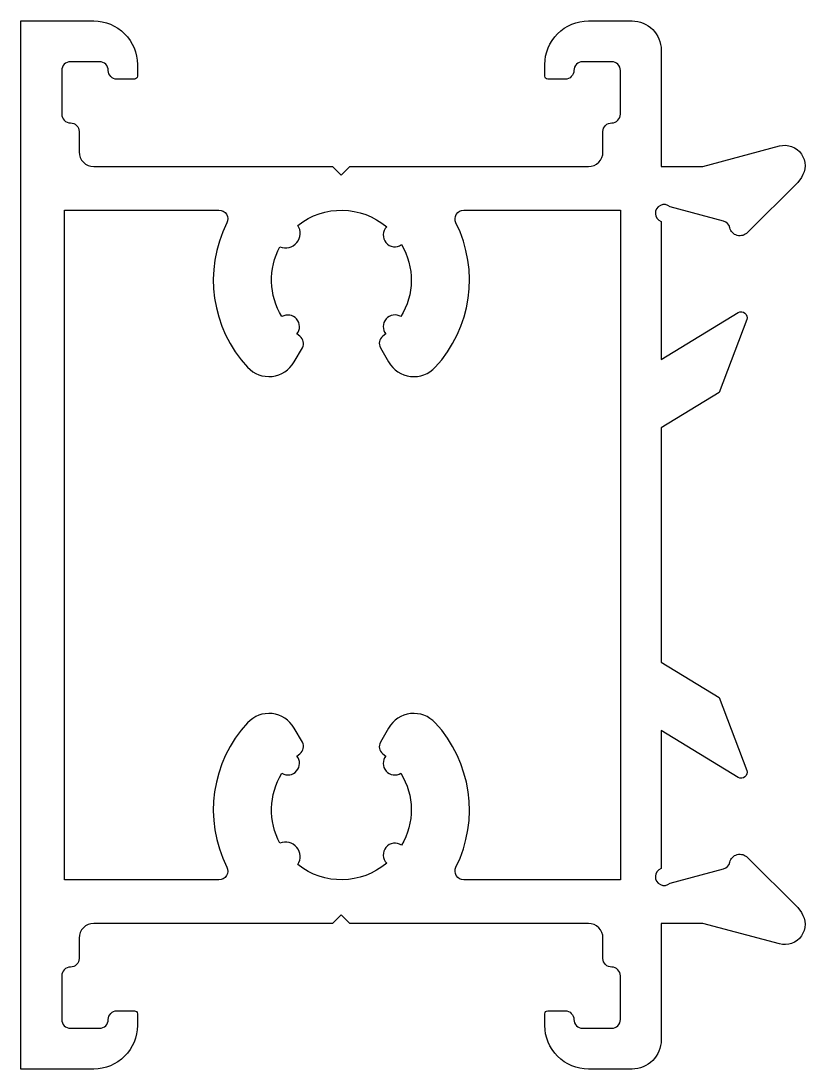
# Model space of a CAD drawing. Extents: x 897.3 to 924.2, y -18.4 to 17.6.
import ezdxf

# ---------------------------------------------------------------- set-up
doc = ezdxf.new("R2010")
doc.units = 0
doc.header["$LTSCALE"] = 15
doc.layers.get('0').update_dxf_attribs({"linetype": 'CONTINUOUS'})

msp = doc.modelspace()

# ---------------------------------------------------------------- linework, layer by layer
at = {"ltscale": 5}
for points in [[(901.303, 16.143), (901.303, 15.743, -0.414214), (901.203, 15.643), (900.603, 15.643, -0.414214), (900.303, 15.943, 0.414214), (900.003, 16.243), (899.003, 16.243, 0.414214), (898.703, 15.943), (898.703, 14.443, 0.414214), (899.003, 14.143, -0.414214), (899.303, 13.843), (899.303, 13.143, 0.414214), (899.803, 12.643), (908.003, 12.643), (908.303, 12.343), (908.603, 12.643), (916.803, 12.643, 0.414214), (917.303, 13.143), (917.303, 13.843, -0.414214), (917.603, 14.143, 0.414214), (917.903, 14.443), (917.903, 15.943, 0.414214), (917.603, 16.243), (916.603, 16.243, 0.414214), (916.303, 15.943, -0.414214), (916.003, 15.643), (915.403, 15.643, -0.414214), (915.303, 15.743), (915.303, 16.143, -0.414214), (916.803, 17.643), (918.303, 17.643, -0.414214), (919.303, 16.643), (919.303, 12.643), (920.731, 12.643), (923.365, 13.348, -0.700084), (924.119, 12.27), (923.993, 12.09), (922.264, 10.379, -0.607471), (921.664, 10.538, 0.283637), (921.445, 10.764), (919.608, 11.257, 1.229391), (919.303, 10.754), (919.303, 6.01), (921.95, 7.626, -0.713664), (922.241, 7.384), (921.299, 4.885), (919.303, 3.667), (919.303, -4.381), (921.299, -5.6), (922.241, -8.099, -0.713664), (921.95, -8.34), (919.303, -6.724), (919.303, -11.469, 1.229391), (919.608, -11.971), (921.445, -11.479, 0.283637), (921.664, -11.252, -0.607471), (922.264, -11.093), (923.993, -12.805), (924.119, -12.984, -0.700084), (923.365, -14.062), (920.731, -13.357), (919.303, -13.357), (919.303, -17.357, -0.414214), (918.303, -18.357), (916.803, -18.357, -0.414214), (915.303, -16.857), (915.303, -16.457, -0.414214), (915.403, -16.357), (916.003, -16.357, -0.414214), (916.303, -16.657, 0.414214), (916.603, -16.957), (917.603, -16.957, 0.414214), (917.903, -16.657), (917.903, -15.157, 0.414214), (917.603, -14.857, -0.414214), (917.303, -14.557), (917.303, -13.857, 0.414214), (916.803, -13.357), (908.603, -13.357), (908.303, -13.057), (908.003, -13.357), (899.803, -13.357, 0.414214), (899.303, -13.857), (899.303, -14.557, -0.414214), (899.003, -14.857, 0.414214), (898.703, -15.157), (898.703, -16.657, 0.414214), (899.003, -16.957), (900.003, -16.957, 0.414214), (900.303, -16.657, -0.414214), (900.603, -16.357), (901.203, -16.357, -0.414214), (901.303, -16.457), (901.303, -16.857, -0.414214), (899.803, -18.357), (897.303, -18.357), (897.303, 17.643), (899.803, 17.643, -0.414214)], [(909.87, -11.284, -0.358846), (906.818, -11.335, 0.737028), (906.204, -10.603, -0.268455), (906.269, -8.2, 0.838421), (906.786, -7.606), (906.89, -7.525, 0.381966), (906.972, -7.134), (906.688, -6.643, 0.504614), (905.09, -6.463, 0.312566), (904.377, -11.423, -0.557362), (904.108, -11.857), (898.803, -11.857), (898.803, 11.143), (904.108, 11.143, -0.557362), (904.377, 10.709, 0.312566), (905.09, 5.748, 0.504614), (906.688, 5.929), (906.972, 6.419, 0.381966), (906.89, 6.811), (906.786, 6.892, 0.838421), (906.269, 7.486, -0.268455), (906.204, 9.889, 0.737028), (906.818, 10.621, -0.358846), (909.87, 10.57, 0.919866), (910.382, 9.959, -0.277447), (910.358, 7.486, 0.838421), (909.84, 6.892), (909.737, 6.811, 0.381966), (909.655, 6.419), (909.938, 5.929, 0.504614), (911.537, 5.748, 0.312566), (912.25, 10.709, -0.557362), (912.518, 11.143), (917.903, 11.143), (917.903, -11.857), (912.518, -11.857, -0.557362), (912.25, -11.423, 0.312566), (911.537, -6.463, 0.504614), (909.938, -6.643), (909.655, -7.134, 0.381966), (909.737, -7.525), (909.84, -7.606, 0.838421), (910.358, -8.2, -0.277447), (910.382, -10.673, 0.919866)]]:
    msp.add_lwpolyline(points, format="xyb", close=True, dxfattribs=at)

doc.saveas('drawing.dxf')
